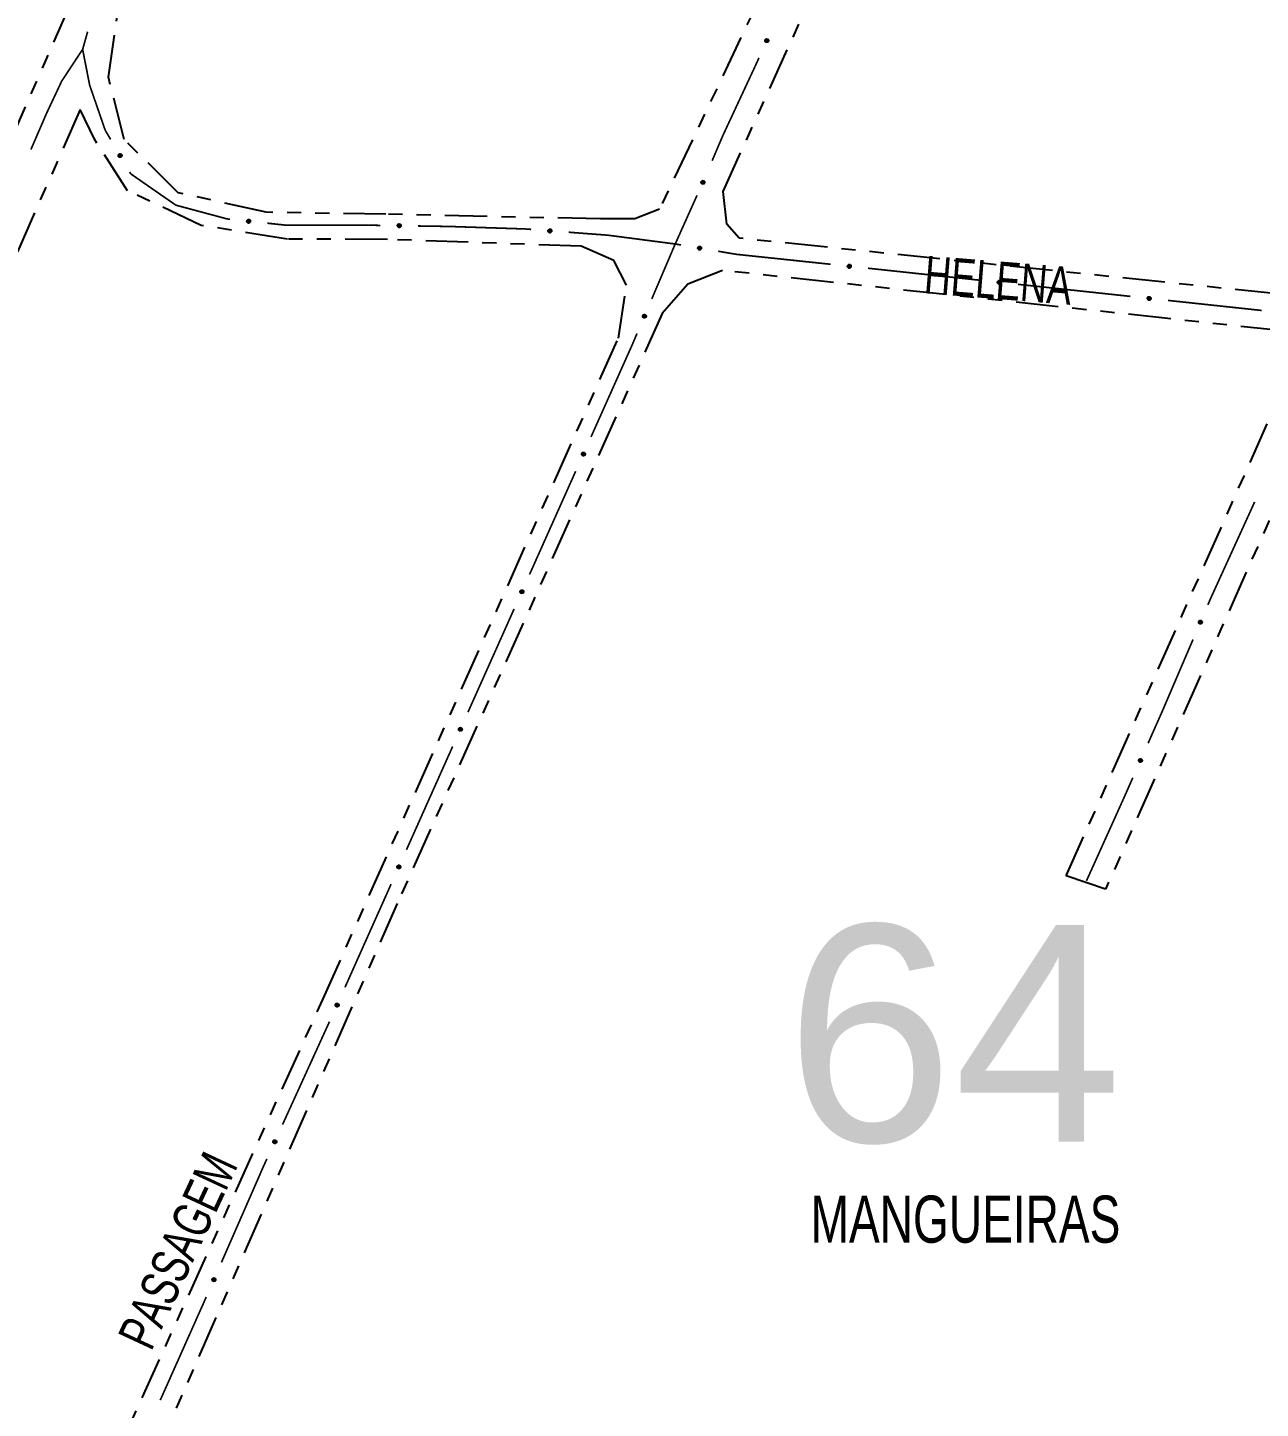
# Model space of a CAD drawing. Extents: x 203665 to 205970, y 4870865 to 4873745.
# Drawn here: x 204078.9 to 204209.7, y 4872263.5 to 4872410 of the extents above; entities that cross this region are included whole.
import ezdxf

# ---------------------------------------------------------------- set-up
doc = ezdxf.new("R2010")
doc.units = 0
doc.header["$LTSCALE"] = 1.5
doc.header["$MEASUREMENT"] = 0
doc.linetypes.add('TRACO_25', pattern=[8, 3, -1, 1, -1, 1, -1])
for name, color, linetype in [('LM-TXT-LSB', 7, 'CONTINUOUS'), ('SV-EIXO-RUA-N-PAV', 6, 'CONTINUOUS'), ('SV-RUA-NAO-PAV', 7, 'CONTINUOUS'), ('SV-TXT-RUA-N-PAV', 7, 'CONTINUOUS')]:
    doc.layers.add(name, color=color, linetype=linetype)
doc.styles.add('ARIAL', font='ARIAL.SHX')
doc.styles.add('SWIS', font='swissko.ttf')

msp = doc.modelspace()

# ---------------------------------------------------------------- linework, layer by layer
at = {"layer": 'SV-EIXO-RUA-N-PAV', "const_width": 0.18}
for points in [[(204085.282968, 4872409.567988), (204085.010738, 4872408.605755)], [(204084.753269, 4872407.695694), (204082.553307, 4872404.35501)], [(204085.010738, 4872408.605755), (204084.753269, 4872407.695694)], [(204084.753269, 4872407.695694), (204085.339714, 4872404.698306)], [(204156.266194, 4872406.249173), (204152.72087, 4872398.633293)], [(204156.513226, 4872406.795244), (204156.266194, 4872406.249173)], [(204082.553307, 4872404.35501), (204082.526943, 4872404.314976)], [(204085.339714, 4872404.698306), (204085.495377, 4872403.902694)], [(204082.526943, 4872404.314976), (204081.271072, 4872401.643371)], [(204085.495377, 4872403.902694), (204086.861051, 4872399.94224)], [(204081.271072, 4872401.643371), (204080.918769, 4872400.89392)], [(204080.918769, 4872400.89392), (204079.265661, 4872397.063546)], [(204086.861051, 4872399.94224), (204087.144508, 4872399.120215)], [(204087.144508, 4872399.120215), (204087.71531, 4872398.144428)], [(204152.676514, 4872398.538009), (204151.541371, 4872395.87495)], [(204152.72087, 4872398.633293), (204152.676514, 4872398.538009)], [(204089.734996, 4872394.691767), (204089.857117, 4872394.483001)], [(204089.857117, 4872394.483001), (204094.586679, 4872391.198583)], [(204094.586679, 4872391.198583), (204094.643357, 4872391.159223)], [(204094.643357, 4872391.159223), (204099.405924, 4872389.881461)], [(204149.946349, 4872392.206911), (204147.897571, 4872387.645934)], [(204099.405924, 4872389.881461), (204100.094352, 4872389.696761)], [(204100.094352, 4872389.696761), (204100.379966, 4872389.666376)], [(204104.357522, 4872389.243232), (204105.35191, 4872389.137445)], [(204105.35191, 4872389.137445), (204106.343054, 4872389.032005)], [(204106.343054, 4872389.032005), (204114.346318, 4872389.033214)], [(204114.346318, 4872389.033214), (204115.117827, 4872389.032005)], [(204115.117827, 4872389.032005), (204116.346167, 4872389.012812)], [(204120.345679, 4872388.950316), (204123.345312, 4872388.903445)], [(204123.345312, 4872388.903445), (204123.626698, 4872388.899054)], [(204123.626698, 4872388.899054), (204131.341133, 4872388.646119)], [(204131.341133, 4872388.646119), (204131.736715, 4872388.633152)], [(204131.736715, 4872388.633152), (204132.339194, 4872388.58751)], [(204136.327765, 4872388.285345), (204140.316335, 4872387.98318)], [(204140.316335, 4872387.98318), (204140.511488, 4872387.968397)], [(204140.511488, 4872387.968397), (204147.258271, 4872387.085639)], [(204147.624372, 4872387.037739), (204145.140952, 4872381.211691)], [(204147.258271, 4872387.085639), (204147.624372, 4872387.037739)], [(204147.897571, 4872387.645934), (204147.624372, 4872387.037739)], [(204147.624372, 4872387.037739), (204148.246356, 4872386.932775)], [(204152.190587, 4872386.26716), (204153.176644, 4872386.100757)], [(204153.176644, 4872386.100757), (204154.123526, 4872385.940965)], [(204154.123526, 4872385.940965), (204164.107706, 4872384.886297)], [(204168.085437, 4872384.464812), (204180.016953, 4872383.184606)], [(204183.994125, 4872382.75787), (204195.925641, 4872381.477665)], [(204199.902813, 4872381.050929), (204209.845743, 4872379.984091)], [(204143.180335, 4872376.612127), (204143.088924, 4872376.39768)], [(204143.572459, 4872377.53204), (204143.180335, 4872376.612127)], [(204143.088924, 4872376.39768), (204138.696169, 4872366.567651)], [(204137.064219, 4872362.915701), (204132.168367, 4872351.959852)], [(204204.460969, 4872349.479052), (204209.105429, 4872359.661138)], [(204204.142419, 4872348.735768), (204204.460969, 4872349.479052)], [(204130.536417, 4872348.307902), (204125.640565, 4872337.352053)], [(204199.275876, 4872337.380502), (204202.566741, 4872345.059188)], [(204199.014359, 4872336.78998), (204199.275876, 4872337.380502)], [(204197.799581, 4872334.046932), (204199.014359, 4872336.78998)], [(204124.008615, 4872333.700103), (204119.112763, 4872322.744253)], [(204195.154392, 4872328.073924), (204196.179876, 4872330.389534)], [(204191.260173, 4872319.444428), (204194.962106, 4872327.647823)], [(204194.962106, 4872327.647823), (204195.154392, 4872328.073924)], [(204117.480813, 4872319.092303), (204112.584961, 4872308.136454)], [(204110.939529, 4872304.49059), (204105.960361, 4872293.572354)], [(204103.964094, 4872289.194973), (204099.479366, 4872278.944167)], [(204104.300638, 4872289.932942), (204103.964094, 4872289.194973)], [(204097.872331, 4872275.281198), (204092.987618, 4872264.320378)]]:
    msp.add_lwpolyline(points, dxfattribs=at)
at = {"layer": 'SV-EIXO-RUA-N-PAV'}
for points in [[(204157.497077, 4872408.702997), (204157.514979, 4872408.657482), (204157.521058, 4872408.614704), (204157.515858, 4872408.577566), (204157.502706, 4872408.545946), (204157.485608, 4872408.515113), (204157.461511, 4872408.48783), (204157.428058, 4872408.463473), (204157.382527, 4872408.445194), (204157.338295, 4872408.441847), (204157.301613, 4872408.444997), (204157.267852, 4872408.456812), (204157.238177, 4872408.473925), (204157.210664, 4872408.499893), (204157.186312, 4872408.534035), (204157.16904, 4872408.580263), (204157.163369, 4872408.622242), (204157.169341, 4872408.658032), (204157.181435, 4872408.691898), (204157.199268, 4872408.723167), (204157.223077, 4872408.749813), (204157.257497, 4872408.77427), (204157.30335, 4872408.790712), (204157.345155, 4872408.796847), (204157.381019, 4872408.791379), (204157.414092, 4872408.778722), (204157.445226, 4872408.761948), (204157.47366, 4872408.738867), (204157.497077, 4872408.702997)], [(204088.747623, 4872396.5977), (204088.795107, 4872396.585982), (204088.833521, 4872396.566202), (204088.860812, 4872396.540482), (204088.879002, 4872396.511466), (204088.894267, 4872396.479685), (204088.902589, 4872396.444248), (204088.903113, 4872396.402871), (204088.891693, 4872396.355155), (204088.868843, 4872396.317136), (204088.845059, 4872396.289031), (204088.815895, 4872396.268322), (204088.784773, 4872396.254009), (204088.747677, 4872396.246582), (204088.70574, 4872396.246461), (204088.658039, 4872396.259105), (204088.620511, 4872396.278756), (204088.594768, 4872396.304326), (204088.574134, 4872396.333778), (204088.558938, 4872396.36641), (204088.550969, 4872396.401243), (204088.550923, 4872396.443467), (204088.564027, 4872396.490384), (204088.583199, 4872396.528036), (204088.608401, 4872396.554132), (204088.637854, 4872396.573794), (204088.669543, 4872396.589493), (204088.704817, 4872396.599341), (204088.747623, 4872396.5977)], [(204150.722429, 4872393.665965), (204150.740451, 4872393.620498), (204150.746643, 4872393.577737), (204150.741542, 4872393.540585), (204150.728473, 4872393.50893), (204150.711457, 4872393.478052), (204150.687432, 4872393.450705), (204150.654043, 4872393.426259), (204150.608561, 4872393.407861), (204150.564338, 4872393.404397), (204150.527648, 4872393.407449), (204150.493855, 4872393.419175), (204150.464135, 4872393.436209), (204150.436554, 4872393.462104), (204150.412112, 4872393.496182), (204150.394718, 4872393.542364), (204150.388935, 4872393.584328), (204150.394813, 4872393.620134), (204150.406816, 4872393.654031), (204150.424567, 4872393.685348), (204150.448305, 4872393.712056), (204150.482661, 4872393.736604), (204150.52847, 4872393.753168), (204150.570258, 4872393.759413), (204150.606137, 4872393.75404), (204150.639243, 4872393.741471), (204150.670422, 4872393.72478), (204150.698917, 4872393.701774), (204150.722429, 4872393.665965)], [(204102.237514, 4872389.579466), (204102.275123, 4872389.610733), (204102.31384, 4872389.629915), (204102.350736, 4872389.63662), (204102.384885, 4872389.634043), (204102.419524, 4872389.627472), (204102.452986, 4872389.613141), (204102.486602, 4872389.58901), (204102.518232, 4872389.551503), (204102.535275, 4872389.510551), (204102.543783, 4872389.47473), (204102.543146, 4872389.438966), (204102.536199, 4872389.405423), (204102.520164, 4872389.371157), (204102.495377, 4872389.337329), (204102.456893, 4872389.306437), (204102.418807, 4872389.287892), (204102.382949, 4872389.282344), (204102.346999, 4872389.283212), (204102.311716, 4872389.290345), (204102.27895, 4872389.304601), (204102.244936, 4872389.329619), (204102.214948, 4872389.368007), (204102.196018, 4872389.405782), (204102.189968, 4872389.441552), (204102.19162, 4872389.476926), (204102.197788, 4872389.511749), (204102.210793, 4872389.545985), (204102.237514, 4872389.579466)], [(204118.20398, 4872389.093876), (204118.238613, 4872389.128409), (204118.275441, 4872389.151006), (204118.311582, 4872389.161013), (204118.345824, 4872389.161528), (204118.380915, 4872389.158109), (204118.415533, 4872389.146857), (204118.451189, 4872389.125857), (204118.486075, 4872389.091358), (204118.506744, 4872389.05211), (204118.51845, 4872389.017203), (204118.521043, 4872388.981528), (204118.517151, 4872388.947495), (204118.504273, 4872388.911922), (204118.482639, 4872388.875996), (204118.4471, 4872388.841757), (204118.410843, 4872388.81985), (204118.375632, 4872388.81109), (204118.339751, 4872388.80871), (204118.303968, 4872388.812629), (204118.270049, 4872388.823871), (204118.233916, 4872388.845718), (204118.200587, 4872388.881243), (204118.178325, 4872388.917155), (204118.169072, 4872388.952234), (204118.167525, 4872388.987613), (204118.170526, 4872389.02285), (204118.180388, 4872389.05812), (204118.20398, 4872389.093876)], [(204134.198525, 4872388.557047), (204134.235167, 4872388.589442), (204134.273283, 4872388.60979), (204134.309958, 4872388.617612), (204134.34417, 4872388.616073), (204134.378993, 4872388.610557), (204134.412874, 4872388.59725), (204134.447207, 4872388.57415), (204134.479962, 4872388.537621), (204134.498241, 4872388.497205), (204134.507833, 4872388.461659), (204134.508282, 4872388.425893), (204134.502357, 4872388.392154), (204134.48737, 4872388.357417), (204134.463621, 4872388.322852), (204134.426093, 4872388.290805), (204134.388588, 4872388.271112), (204134.352915, 4872388.264478), (204134.316955, 4872388.264254), (204134.281472, 4872388.270312), (204134.248288, 4872388.283566), (204134.21353, 4872388.307541), (204134.18239, 4872388.345), (204134.162322, 4872388.382182), (204134.155189, 4872388.417753), (204134.155765, 4872388.45316), (204134.160873, 4872388.488154), (204134.172832, 4872388.52277), (204134.198525, 4872388.557047)], [(204150.095112, 4872386.732422), (204150.134562, 4872386.761331), (204150.174379, 4872386.778109), (204150.211617, 4872386.782544), (204150.245544, 4872386.777884), (204150.279717, 4872386.769206), (204150.312239, 4872386.752856), (204150.344316, 4872386.726714), (204150.373593, 4872386.687344), (204150.3881, 4872386.645425), (204150.394402, 4872386.609151), (204150.391579, 4872386.573493), (204150.382593, 4872386.540438), (204150.364493, 4872386.507217), (204150.337682, 4872386.474968), (204150.297381, 4872386.446487), (204150.258233, 4872386.430306), (204150.222103, 4872386.426962), (204150.186273, 4872386.430027), (204150.151492, 4872386.439304), (204150.119659, 4872386.455537), (204150.087239, 4872386.482589), (204150.059655, 4872386.522739), (204150.043071, 4872386.561601), (204150.03922, 4872386.597674), (204150.043032, 4872386.632881), (204150.051318, 4872386.667261), (204150.066392, 4872386.700638), (204150.095112, 4872386.732422)], [(204165.965319, 4872384.800763), (204166.002904, 4872384.832058), (204166.041606, 4872384.851269), (204166.078498, 4872384.858), (204166.112649, 4872384.855449), (204166.147293, 4872384.848903), (204166.180765, 4872384.834598), (204166.214399, 4872384.810491), (204166.246056, 4872384.773008), (204166.26313, 4872384.732068), (204166.271665, 4872384.696253), (204166.271055, 4872384.66049), (204166.264132, 4872384.626941), (204166.248123, 4872384.592663), (204166.22336, 4872384.558817), (204166.184899, 4872384.527897), (204166.146827, 4872384.509323), (204166.110973, 4872384.503749), (204166.075023, 4872384.50459), (204166.039734, 4872384.511696), (204166.006958, 4872384.525928), (204165.972925, 4872384.550922), (204165.942909, 4872384.589287), (204165.923951, 4872384.627048), (204165.917875, 4872384.662814), (204165.9195, 4872384.698189), (204165.925642, 4872384.733016), (204165.938622, 4872384.767262), (204165.965319, 4872384.800763)], [(204181.874423, 4872383.096019), (204181.912059, 4872383.127252), (204181.950793, 4872383.146399), (204181.987695, 4872383.15307), (204182.021842, 4872383.150462), (204182.056475, 4872383.14386), (204182.089924, 4872383.129499), (204182.123518, 4872383.105337), (204182.155114, 4872383.067802), (204182.172121, 4872383.026834), (204182.180597, 4872382.991006), (204182.179928, 4872382.955243), (204182.17295, 4872382.921706), (204182.156884, 4872382.887454), (204182.132066, 4872382.853649), (204182.093554, 4872382.822792), (204182.055452, 4872382.804281), (204182.019589, 4872382.798765), (204181.98364, 4872382.799666), (204181.948363, 4872382.80683), (204181.91561, 4872382.821116), (204181.881618, 4872382.846165), (204181.851666, 4872382.88458), (204181.832769, 4872382.922371), (204181.826752, 4872382.958148), (204181.828435, 4872382.99352), (204181.834635, 4872383.028337), (204181.847671, 4872383.062562), (204181.874423, 4872383.096019)], [(204197.78311, 4872381.389078), (204197.820747, 4872381.420311), (204197.859481, 4872381.439458), (204197.896383, 4872381.446129), (204197.93053, 4872381.443521), (204197.965163, 4872381.436919), (204197.998612, 4872381.422558), (204198.032206, 4872381.398396), (204198.063802, 4872381.360861), (204198.080809, 4872381.319893), (204198.089285, 4872381.284064), (204198.088615, 4872381.248302), (204198.081638, 4872381.214765), (204198.065572, 4872381.180513), (204198.040754, 4872381.146708), (204198.002242, 4872381.11585), (204197.96414, 4872381.09734), (204197.928277, 4872381.091824), (204197.892328, 4872381.092725), (204197.857051, 4872381.099889), (204197.824298, 4872381.114175), (204197.790306, 4872381.139224), (204197.760353, 4872381.177639), (204197.741457, 4872381.21543), (204197.73544, 4872381.251206), (204197.737123, 4872381.286579), (204197.743323, 4872381.321396), (204197.756358, 4872381.355621), (204197.78311, 4872381.389078)], [(204144.51431, 4872379.460874), (204144.533204, 4872379.415762), (204144.540218, 4872379.373127), (204144.535833, 4872379.335884), (204144.523376, 4872379.303984), (204144.506957, 4872379.272784), (204144.483462, 4872379.24498), (204144.450551, 4872379.219896), (204144.405431, 4872379.200625), (204144.361283, 4872379.196311), (204144.324541, 4872379.198657), (204144.290529, 4872379.20973), (204144.260487, 4872379.226189), (204144.232412, 4872379.251548), (204144.207318, 4872379.285149), (204144.189039, 4872379.330988), (204144.18245, 4872379.372833), (204144.187637, 4872379.408745), (204144.198986, 4872379.442868), (204144.216131, 4872379.47452), (204144.23935, 4872379.50168), (204144.273227, 4872379.526885), (204144.318709, 4872379.544327), (204144.360369, 4872379.551376), (204144.396345, 4872379.546694), (204144.429687, 4872379.534764), (204144.461181, 4872379.518676), (204144.490114, 4872379.496223), (204144.51431, 4872379.460874)], [(204138.039316, 4872364.827943), (204138.057426, 4872364.782511), (204138.063701, 4872364.739762), (204138.058672, 4872364.7026), (204138.045665, 4872364.67092), (204138.028708, 4872364.640008), (204138.004736, 4872364.612615), (204137.971395, 4872364.588105), (204137.925948, 4872364.569618), (204137.881733, 4872364.566069), (204137.845036, 4872364.56905), (204137.811221, 4872364.580711), (204137.781468, 4872364.597687), (204137.753837, 4872364.623528), (204137.729329, 4872364.657559), (204137.711845, 4872364.703707), (204137.705981, 4872364.74566), (204137.71179, 4872364.781477), (204137.723728, 4872364.815398), (204137.741418, 4872364.846748), (204137.765104, 4872364.873503), (204137.799412, 4872364.898117), (204137.845189, 4872364.91477), (204137.886965, 4872364.921096), (204137.922854, 4872364.915792), (204137.955985, 4872364.903287), (204137.987195, 4872364.886657), (204138.015735, 4872364.863706), (204138.039316, 4872364.827943)], [(204131.511514, 4872350.220144), (204131.529624, 4872350.174712), (204131.535899, 4872350.131962), (204131.53087, 4872350.094801), (204131.517863, 4872350.063121), (204131.500906, 4872350.032209), (204131.476934, 4872350.004816), (204131.443593, 4872349.980306), (204131.398146, 4872349.961819), (204131.353931, 4872349.95827), (204131.317234, 4872349.961251), (204131.283419, 4872349.972911), (204131.253666, 4872349.989887), (204131.226035, 4872350.015729), (204131.201527, 4872350.049759), (204131.184043, 4872350.095908), (204131.178179, 4872350.137861), (204131.183988, 4872350.173678), (204131.195926, 4872350.207599), (204131.213616, 4872350.238949), (204131.237302, 4872350.265703), (204131.27161, 4872350.290318), (204131.317387, 4872350.30697), (204131.359163, 4872350.313297), (204131.395052, 4872350.307993), (204131.428183, 4872350.295488), (204131.459393, 4872350.278857), (204131.487933, 4872350.255907), (204131.511514, 4872350.220144)], [(204203.196801, 4872346.808777), (204203.177996, 4872346.853926), (204203.171065, 4872346.896574), (204203.175523, 4872346.933809), (204203.188042, 4872346.965685), (204203.204522, 4872346.996853), (204203.228071, 4872347.024611), (204203.261031, 4872347.04963), (204203.306189, 4872347.068813), (204203.350345, 4872347.073041), (204203.387083, 4872347.070623), (204203.421073, 4872347.059483), (204203.451083, 4872347.042966), (204203.479108, 4872347.017552), (204203.504136, 4872346.983902), (204203.522326, 4872346.938028), (204203.528833, 4872346.89617), (204203.523576, 4872346.860268), (204203.51216, 4872346.826168), (204203.494954, 4872346.794549), (204203.471681, 4872346.767434), (204203.437755, 4872346.742296), (204203.392239, 4872346.724942), (204203.350565, 4872346.717975), (204203.314599, 4872346.722727), (204203.28128, 4872346.734722), (204203.249818, 4872346.750871), (204203.220929, 4872346.773381), (204203.196801, 4872346.808777)], [(204124.983712, 4872335.612345), (204125.001822, 4872335.566913), (204125.008097, 4872335.524163), (204125.003068, 4872335.487001), (204124.990061, 4872335.455321), (204124.973104, 4872335.42441), (204124.949132, 4872335.397017), (204124.915791, 4872335.372507), (204124.870344, 4872335.35402), (204124.826129, 4872335.35047), (204124.789432, 4872335.353452), (204124.755617, 4872335.365112), (204124.725864, 4872335.382088), (204124.698233, 4872335.40793), (204124.673725, 4872335.44196), (204124.656241, 4872335.488109), (204124.650377, 4872335.530061), (204124.656185, 4872335.565878), (204124.668124, 4872335.599799), (204124.685813, 4872335.63115), (204124.7095, 4872335.657904), (204124.743808, 4872335.682519), (204124.789585, 4872335.699171), (204124.831361, 4872335.705498), (204124.86725, 4872335.700194), (204124.900381, 4872335.687689), (204124.931591, 4872335.671058), (204124.960131, 4872335.648107), (204124.983712, 4872335.612345)], [(204196.830896, 4872332.131433), (204196.812634, 4872332.176804), (204196.806216, 4872332.219532), (204196.811121, 4872332.256711), (204196.824021, 4872332.288434), (204196.840874, 4872332.319402), (204196.864754, 4872332.346876), (204196.898013, 4872332.371497), (204196.943398, 4872332.390136), (204196.987601, 4872332.393834), (204197.024308, 4872332.390976), (204197.058161, 4872332.379428), (204197.087971, 4872332.362552), (204197.115689, 4872332.336803), (204197.140311, 4872332.302855), (204197.157949, 4872332.256766), (204197.163953, 4872332.214833), (204197.158265, 4872332.178997), (204197.146441, 4872332.145036), (204197.128856, 4872332.113626), (204197.105259, 4872332.086793), (204197.071034, 4872332.062063), (204197.025313, 4872332.045257), (204196.983559, 4872332.038791), (204196.947652, 4872332.043975), (204196.91448, 4872332.056369), (204196.883213, 4872332.072895), (204196.854597, 4872332.09575), (204196.830896, 4872332.131433)], [(204118.45591, 4872321.004545), (204118.47402, 4872320.959113), (204118.480295, 4872320.916364), (204118.475266, 4872320.879202), (204118.462259, 4872320.847522), (204118.445302, 4872320.816611), (204118.42133, 4872320.789217), (204118.387989, 4872320.764707), (204118.342542, 4872320.74622), (204118.298327, 4872320.742671), (204118.26163, 4872320.745652), (204118.227815, 4872320.757313), (204118.198062, 4872320.774289), (204118.170431, 4872320.800131), (204118.145922, 4872320.834161), (204118.128439, 4872320.880309), (204118.122575, 4872320.922262), (204118.128383, 4872320.958079), (204118.140321, 4872320.992), (204118.158011, 4872321.023351), (204118.181698, 4872321.050105), (204118.216005, 4872321.074719), (204118.261783, 4872321.091372), (204118.303559, 4872321.097698), (204118.339448, 4872321.092394), (204118.372579, 4872321.079889), (204118.403789, 4872321.063259), (204118.432329, 4872321.040308), (204118.45591, 4872321.004545)], [(204111.904996, 4872306.342352), (204111.92276, 4872306.296784), (204111.928708, 4872306.253987), (204111.923396, 4872306.216865), (204111.910149, 4872306.185285), (204111.892957, 4872306.154504), (204111.868777, 4872306.127294), (204111.83525, 4872306.103038), (204111.789664, 4872306.084898), (204111.745423, 4872306.081686), (204111.70875, 4872306.084946), (204111.675025, 4872306.096864), (204111.645402, 4872306.114066), (204111.617968, 4872306.140118), (204111.59372, 4872306.174334), (204111.576588, 4872306.220614), (204111.571044, 4872306.262611), (204111.577125, 4872306.298382), (204111.589321, 4872306.332211), (204111.607249, 4872306.363426), (204111.631139, 4872306.389999), (204111.665633, 4872306.414352), (204111.711536, 4872306.430655), (204111.753359, 4872306.436663), (204111.789206, 4872306.431086), (204111.822241, 4872306.418329), (204111.853324, 4872306.401461), (204111.881688, 4872306.378293), (204111.904996, 4872306.342352)], [(204105.290274, 4872291.8377), (204105.308038, 4872291.792132), (204105.313986, 4872291.749336), (204105.308674, 4872291.712213), (204105.295427, 4872291.680633), (204105.278235, 4872291.649852), (204105.254055, 4872291.622642), (204105.220528, 4872291.598387), (204105.174942, 4872291.580247), (204105.130701, 4872291.577034), (204105.094028, 4872291.580295), (204105.060302, 4872291.592213), (204105.03068, 4872291.609415), (204105.003246, 4872291.635466), (204104.978998, 4872291.669682), (204104.961866, 4872291.715963), (204104.956322, 4872291.757959), (204104.962403, 4872291.79373), (204104.974599, 4872291.827559), (204104.992527, 4872291.858774), (204105.016417, 4872291.885347), (204105.050911, 4872291.9097), (204105.096814, 4872291.926003), (204105.138637, 4872291.932011), (204105.174484, 4872291.926434), (204105.207519, 4872291.913677), (204105.238602, 4872291.896809), (204105.266966, 4872291.873642), (204105.290274, 4872291.8377)], [(204098.836169, 4872277.199364), (204098.854635, 4872277.154076), (204098.861245, 4872277.111376), (204098.856507, 4872277.074176), (204098.843749, 4872277.042396), (204098.827035, 4872277.011352), (204098.803278, 4872276.983772), (204098.770131, 4872276.959001), (204098.72483, 4872276.940159), (204098.680644, 4872276.936263), (204098.643925, 4872276.938956), (204098.610019, 4872276.950351), (204098.580134, 4872276.967094), (204098.552302, 4872276.992718), (204098.527527, 4872277.026555), (204098.509682, 4872277.072565), (204098.50349, 4872277.114471), (204098.509017, 4872277.150332), (204098.520689, 4872277.184346), (204098.538133, 4872277.215834), (204098.561609, 4872277.242773), (204098.595722, 4872277.267656), (204098.641368, 4872277.284666), (204098.683093, 4872277.29132), (204098.719022, 4872277.286298), (204098.75225, 4872277.274053), (204098.78359, 4872277.257667), (204098.812309, 4872277.234941), (204098.836169, 4872277.199364)]]:
    msp.add_lwpolyline(points, close=True, dxfattribs=at)
for points in [[(204157.199268, 4872408.723167), (204157.163369, 4872408.622242)], [(204157.209963, 4872408.732274), (204157.168403, 4872408.6073)], [(204157.223077, 4872408.749813), (204157.16904, 4872408.580263)], [(204157.240185, 4872408.756043), (204157.180451, 4872408.564409)], [(204157.257497, 4872408.77427), (204157.186312, 4872408.534035)], [(204157.280235, 4872408.778362), (204157.199277, 4872408.519948)], [(204157.30335, 4872408.790712), (204157.210664, 4872408.499893)], [(204157.322445, 4872408.792215), (204157.225414, 4872408.49165)], [(204157.345155, 4872408.796847), (204157.238177, 4872408.473925)], [(204157.360955, 4872408.791268), (204157.253801, 4872408.468325)], [(204157.381019, 4872408.791379), (204157.267852, 4872408.456812)], [(204157.396091, 4872408.782861), (204157.283076, 4872408.453584)], [(204157.414092, 4872408.778722), (204157.301613, 4872408.444997)], [(204157.429096, 4872408.766433), (204157.323629, 4872408.44722)], [(204157.445226, 4872408.761948), (204157.338295, 4872408.441847)], [(204157.457365, 4872408.746156), (204157.362702, 4872408.447516)], [(204157.47366, 4872408.738867), (204157.382527, 4872408.445194)], [(204157.483384, 4872408.720907), (204157.405031, 4872408.45832)], [(204157.497077, 4872408.702997), (204157.428058, 4872408.463473)], [(204157.505821, 4872408.677809), (204157.447449, 4872408.482563)], [(204157.514979, 4872408.657482), (204157.461511, 4872408.48783)], [(204157.518549, 4872408.633112), (204157.476309, 4872408.509943)], [(204157.521058, 4872408.614704), (204157.485608, 4872408.515113)], [(204088.550923, 4872396.443467), (204088.70574, 4872396.246461)], [(204088.550969, 4872396.401243), (204088.658039, 4872396.259105)], [(204088.55578, 4872396.418803), (204088.677572, 4872396.259245)], [(204088.557693, 4872396.380401), (204088.635613, 4872396.274221)], [(204088.558938, 4872396.36641), (204088.620511, 4872396.278756)], [(204088.560734, 4872396.464384), (204088.72473, 4872396.248891)], [(204088.564027, 4872396.490384), (204088.747677, 4872396.246582)], [(204088.573844, 4872396.506831), (204088.762932, 4872396.253848)], [(204088.583199, 4872396.528036), (204088.784773, 4872396.254009)], [(204088.596888, 4872396.5377), (204088.798378, 4872396.263517)], [(204088.608401, 4872396.554132), (204088.815895, 4872396.268322)], [(204088.624067, 4872396.561503), (204088.827334, 4872396.278875)], [(204088.637854, 4872396.573794), (204088.845059, 4872396.289031)], [(204088.656556, 4872396.578927), (204088.855979, 4872396.308277)], [(204088.669543, 4872396.589493), (204088.868843, 4872396.317136)], [(204088.689446, 4872396.590262), (204088.878334, 4872396.340325)], [(204088.704817, 4872396.599341), (204088.891693, 4872396.355155)], [(204088.725092, 4872396.596887), (204088.894, 4872396.381105)], [(204088.747623, 4872396.5977), (204088.903113, 4872396.402871)], [(204088.773229, 4872396.590266), (204088.898753, 4872396.42973)], [(204088.795107, 4872396.585982), (204088.902589, 4872396.444248)], [(204088.817054, 4872396.574801), (204088.893107, 4872396.46911)], [(204088.833521, 4872396.566202), (204088.894267, 4872396.479685)], [(204150.424567, 4872393.685348), (204150.388935, 4872393.584328)], [(204150.435238, 4872393.694483), (204150.394009, 4872393.569399)], [(204150.448305, 4872393.712056), (204150.394718, 4872393.542364)], [(204150.465397, 4872393.718332), (204150.40617, 4872393.52654)], [(204150.482661, 4872393.736604), (204150.412112, 4872393.496182)], [(204150.505387, 4872393.740757), (204150.425114, 4872393.48213)], [(204150.52847, 4872393.753168), (204150.436554, 4872393.462104)], [(204150.547561, 4872393.754721), (204150.451326, 4872393.453901)], [(204150.570258, 4872393.759413), (204150.464135, 4872393.436209)], [(204150.586074, 4872393.753876), (204150.479774, 4872393.43065)], [(204150.606137, 4872393.75404), (204150.493855, 4872393.419175)], [(204150.621232, 4872393.745562), (204150.509088, 4872393.415987)], [(204150.639243, 4872393.741471), (204150.527648, 4872393.407449)], [(204150.65428, 4872393.729221), (204150.549658, 4872393.40973)], [(204150.670422, 4872393.72478), (204150.564338, 4872393.404397)], [(204150.682602, 4872393.70902), (204150.58873, 4872393.410129)], [(204150.698917, 4872393.701774), (204150.608561, 4872393.407861)], [(204150.708688, 4872393.683839), (204150.63103, 4872393.421046)], [(204150.722429, 4872393.665965), (204150.654043, 4872393.426259)], [(204150.731239, 4872393.6408), (204150.673384, 4872393.445401)], [(204150.740451, 4872393.620498), (204150.687432, 4872393.450705)], [(204150.744086, 4872393.596137), (204150.702172, 4872393.472858)], [(204150.746643, 4872393.577737), (204150.711457, 4872393.478052)], [(204102.189968, 4872389.441552), (204102.543146, 4872389.438966)], [(204102.19162, 4872389.476926), (204102.543783, 4872389.47473)], [(204102.193332, 4872389.458535), (204102.54144, 4872389.454436)], [(204102.196018, 4872389.405782), (204102.536199, 4872389.405423)], [(204102.196363, 4872389.422535), (204102.536619, 4872389.422015)], [(204102.197788, 4872389.511749), (204102.535275, 4872389.510551)], [(204102.198586, 4872389.495026), (204102.534771, 4872389.49494)], [(204102.207535, 4872389.385669), (204102.523368, 4872389.387747)], [(204102.208979, 4872389.528226), (204102.522242, 4872389.53195)], [(204102.210793, 4872389.545985), (204102.518232, 4872389.551503)], [(204102.214948, 4872389.368007), (204102.520164, 4872389.371157)], [(204102.224799, 4872389.560849), (204102.498713, 4872389.568759)], [(204102.233922, 4872389.349928), (204102.504689, 4872389.354056)], [(204102.237514, 4872389.579466), (204102.486602, 4872389.58901)], [(204102.244936, 4872389.329619), (204102.495377, 4872389.337329)], [(204102.258692, 4872389.595665), (204102.462395, 4872389.601439)], [(204102.267671, 4872389.318893), (204102.468371, 4872389.322242)], [(204102.275123, 4872389.610733), (204102.452986, 4872389.613141)], [(204102.27895, 4872389.304601), (204102.456893, 4872389.306437)], [(204102.297146, 4872389.621763), (204102.427348, 4872389.620262)], [(204102.299716, 4872389.297646), (204102.431418, 4872389.297357)], [(204102.311716, 4872389.290345), (204102.418807, 4872389.287892)], [(204102.31384, 4872389.629915), (204102.419524, 4872389.627472)], [(204118.167525, 4872388.987613), (204118.51845, 4872389.017203)], [(204118.169072, 4872388.952234), (204118.521043, 4872388.981528)], [(204118.170526, 4872389.02285), (204118.506744, 4872389.05211)], [(204118.170889, 4872388.969451), (204118.517948, 4872388.996781)], [(204118.172829, 4872389.006267), (204118.507651, 4872389.036518)], [(204118.177157, 4872388.933871), (204118.516071, 4872388.964057)], [(204118.178325, 4872388.917155), (204118.517151, 4872388.947495)], [(204118.180184, 4872389.04027), (204118.491833, 4872389.072247)], [(204118.180388, 4872389.05812), (204118.486075, 4872389.091358)], [(204118.191611, 4872388.898164), (204118.505967, 4872388.928733)], [(204118.192996, 4872389.074187), (204118.465079, 4872389.106782)], [(204118.200587, 4872388.881243), (204118.504273, 4872388.911922)], [(204118.20398, 4872389.093876), (204118.451189, 4872389.125857)], [(204118.221115, 4872388.86495), (204118.490404, 4872388.893495)], [(204118.223609, 4872389.11192), (204118.42596, 4872389.136052)], [(204118.233916, 4872388.845718), (204118.482639, 4872388.875996)], [(204118.238613, 4872389.128409), (204118.415533, 4872389.146857)], [(204118.257526, 4872388.837087), (204118.457106, 4872388.858533)], [(204118.259551, 4872389.141381), (204118.389357, 4872389.151635)], [(204118.270049, 4872388.823871), (204118.4471, 4872388.841757)], [(204118.275441, 4872389.151006), (204118.380915, 4872389.158109)], [(204118.291358, 4872388.818818), (204118.422549, 4872388.830415)], [(204118.303968, 4872388.812629), (204118.410843, 4872388.81985)], [(204134.155189, 4872388.417753), (204134.508282, 4872388.425893)], [(204134.155765, 4872388.45316), (204134.507833, 4872388.461659)], [(204134.158035, 4872388.43483), (204134.506107, 4872388.441303)], [(204134.160873, 4872388.488154), (204134.498241, 4872388.497205)], [(204134.162158, 4872388.398938), (204134.502272, 4872388.408751)], [(204134.162178, 4872388.471464), (204134.498211, 4872388.481586)], [(204134.162322, 4872388.382182), (204134.502357, 4872388.392154)], [(204134.171558, 4872388.504964), (204134.484564, 4872388.518199)], [(204134.172832, 4872388.52277), (204134.479962, 4872388.537621)], [(204134.174445, 4872388.362428), (204134.490068, 4872388.374097)], [(204134.18239, 4872388.345), (204134.48737, 4872388.357417)], [(204134.186381, 4872388.538052), (204134.459928, 4872388.554276)], [(204134.198525, 4872388.557047), (204134.447207, 4872388.57415)], [(204134.201904, 4872388.327506), (204134.472421, 4872388.339854)], [(204134.21353, 4872388.307541), (204134.463621, 4872388.322852)], [(204134.219201, 4872388.573881), (204134.422635, 4872388.585838)], [(204134.235167, 4872388.589442), (204134.412874, 4872388.59725)], [(204134.23658, 4872388.29751), (204134.437086, 4872388.306952)], [(204134.256845, 4872388.601135), (204134.387032, 4872388.603588)], [(204134.273283, 4872388.60979), (204134.378993, 4872388.610557)], [(204134.248288, 4872388.283566), (204134.426093, 4872388.290805)], [(204134.269255, 4872388.277245), (204134.400906, 4872388.280956)], [(204134.281472, 4872388.270312), (204134.388588, 4872388.271112)], [(204150.03922, 4872386.597674), (204150.391579, 4872386.573493)], [(204150.043032, 4872386.632881), (204150.394402, 4872386.609151)], [(204150.043071, 4872386.561601), (204150.382593, 4872386.540438)], [(204150.043616, 4872386.61442), (204150.390822, 4872386.589038)], [(204150.04444, 4872386.578301), (204150.384027, 4872386.556973)], [(204150.051092, 4872386.650521), (204150.386642, 4872386.629874)], [(204150.051318, 4872386.667261), (204150.3881, 4872386.645425)], [(204150.053336, 4872386.540821), (204150.368705, 4872386.52358)], [(204150.059655, 4872386.522739), (204150.364493, 4872386.507217)], [(204150.063496, 4872386.683023), (204150.3764, 4872386.667582)], [(204150.066392, 4872386.700638), (204150.373593, 4872386.687344)], [(204150.077488, 4872386.503534), (204150.348, 4872386.491094)], [(204150.081282, 4872386.714617), (204150.355167, 4872386.70576)], [(204150.087239, 4872386.482589), (204150.337682, 4872386.474968)], [(204150.095112, 4872386.732422), (204150.344316, 4872386.726714)], [(204150.109275, 4872386.470493), (204150.309805, 4872386.461561)], [(204150.117241, 4872386.747296), (204150.320915, 4872386.740601)], [(204150.119659, 4872386.455537), (204150.297381, 4872386.446487)], [(204150.134562, 4872386.761331), (204150.312239, 4872386.752856)], [(204150.139961, 4872386.447325), (204150.271399, 4872386.438982)], [(204150.151492, 4872386.439304), (204150.258233, 4872386.430306)], [(204150.157219, 4872386.770993), (204150.287085, 4872386.761532)], [(204150.174379, 4872386.778109), (204150.279717, 4872386.769206)], [(204165.917875, 4872384.662814), (204166.271055, 4872384.66049)], [(204165.9195, 4872384.698189), (204166.271665, 4872384.696253)], [(204165.921226, 4872384.679799), (204166.269337, 4872384.675958)], [(204165.923951, 4872384.627048), (204166.264132, 4872384.626941)], [(204165.924283, 4872384.643801), (204166.26454, 4872384.643534)], [(204165.925642, 4872384.733016), (204166.26313, 4872384.732068)], [(204165.926453, 4872384.716294), (204166.262638, 4872384.716457)], [(204165.935483, 4872384.606943), (204166.251314, 4872384.609256)], [(204165.936821, 4872384.749502), (204166.250081, 4872384.753458)], [(204165.938622, 4872384.767262), (204166.246056, 4872384.773008)], [(204165.942909, 4872384.589287), (204166.248123, 4872384.592663)], [(204165.952617, 4872384.782136), (204166.226525, 4872384.790249)], [(204165.961896, 4872384.571222), (204166.23266, 4872384.575551)], [(204165.965319, 4872384.800763), (204166.214399, 4872384.810491)], [(204165.972925, 4872384.550922), (204166.22336, 4872384.558817)], [(204165.986484, 4872384.816978), (204166.190183, 4872384.822903)], [(204165.995668, 4872384.540213), (204166.196366, 4872384.54371)], [(204166.002904, 4872384.832058), (204166.180765, 4872384.834598)], [(204166.006958, 4872384.525928), (204166.184899, 4872384.527897)], [(204166.024919, 4872384.843104), (204166.155122, 4872384.8417)], [(204166.027729, 4872384.518989), (204166.159432, 4872384.518797)], [(204166.039734, 4872384.511696), (204166.146827, 4872384.509323)], [(204166.041606, 4872384.851269), (204166.147293, 4872384.848903)], [(204181.826752, 4872382.958148), (204182.179928, 4872382.955243)], [(204181.828435, 4872382.99352), (204182.180597, 4872382.991006)], [(204181.830131, 4872382.975127), (204182.178235, 4872382.970714)], [(204181.832769, 4872382.922371), (204182.17295, 4872382.921706)], [(204181.833129, 4872382.939125), (204182.173384, 4872382.938298)], [(204181.834635, 4872383.028337), (204182.172121, 4872383.026834)], [(204181.835418, 4872383.011614), (204182.171603, 4872383.011224)], [(204181.844269, 4872382.902248), (204182.160102, 4872382.904042)], [(204181.845841, 4872383.044804), (204182.159107, 4872383.048246)], [(204181.847671, 4872383.062562), (204182.155114, 4872383.067802)], [(204181.851666, 4872382.88458), (204182.156884, 4872382.887454)], [(204181.861691, 4872383.077413), (204182.135611, 4872383.085075)], [(204181.870623, 4872382.866484), (204182.141393, 4872382.870368)], [(204181.874423, 4872383.096019), (204182.123518, 4872383.105337)], [(204181.881618, 4872382.846165), (204182.132066, 4872382.853649)], [(204181.895615, 4872383.112198), (204182.099323, 4872383.117788)], [(204181.904343, 4872382.835419), (204182.105047, 4872382.838586)], [(204181.912059, 4872383.127252), (204182.089924, 4872383.129499)], [(204181.91561, 4872382.821116), (204182.093554, 4872382.822792)], [(204181.934093, 4872383.138262), (204182.064293, 4872383.136643)], [(204181.936369, 4872382.814142), (204182.068072, 4872382.813734)], [(204181.948363, 4872382.80683), (204182.055452, 4872382.804281)], [(204181.950793, 4872383.146399), (204182.056475, 4872383.14386)], [(204197.73544, 4872381.251206), (204198.088615, 4872381.248302)], [(204197.737123, 4872381.286579), (204198.089285, 4872381.284064)], [(204197.738818, 4872381.268186), (204198.086923, 4872381.263773)], [(204197.741457, 4872381.21543), (204198.081638, 4872381.214765)], [(204197.741817, 4872381.232183), (204198.082072, 4872381.231357)], [(204197.743323, 4872381.321396), (204198.080809, 4872381.319893)], [(204197.744106, 4872381.304673), (204198.080291, 4872381.304283)], [(204197.752956, 4872381.195307), (204198.06879, 4872381.1971)], [(204197.754529, 4872381.337863), (204198.067795, 4872381.341304)], [(204197.756358, 4872381.355621), (204198.063802, 4872381.360861)], [(204197.760353, 4872381.177639), (204198.065572, 4872381.180513)], [(204197.770379, 4872381.370471), (204198.044299, 4872381.378134)], [(204197.779311, 4872381.159543), (204198.050081, 4872381.163427)], [(204197.78311, 4872381.389078), (204198.032206, 4872381.398396)], [(204197.790306, 4872381.139224), (204198.040754, 4872381.146708)], [(204197.804303, 4872381.405257), (204198.008011, 4872381.410847)], [(204197.813031, 4872381.128478), (204198.013735, 4872381.131645)], [(204197.820747, 4872381.420311), (204197.998612, 4872381.422558)], [(204197.824298, 4872381.114175), (204198.002242, 4872381.11585)], [(204197.84278, 4872381.431321), (204197.97298, 4872381.429702)], [(204197.845057, 4872381.107201), (204197.97676, 4872381.106793)], [(204197.857051, 4872381.099889), (204197.96414, 4872381.09734)], [(204197.859481, 4872381.439458), (204197.965163, 4872381.436919)], [(204144.273227, 4872379.526885), (204144.207318, 4872379.285149)], [(204144.29587, 4872379.531474), (204144.220588, 4872379.27135)], [(204144.318709, 4872379.544327), (204144.232412, 4872379.251548)], [(204144.337767, 4872379.546248), (204144.247339, 4872379.243631)], [(204144.360369, 4872379.551376), (204144.260487, 4872379.226189)], [(204144.376289, 4872379.546144), (204144.27623, 4872379.220932)], [(204144.396345, 4872379.546694), (204144.290529, 4872379.20973)], [(204144.4116, 4872379.538508), (204144.30582, 4872379.206836)], [(204144.429687, 4872379.534764), (204144.324541, 4872379.198657)], [(204144.444957, 4872379.522807), (204144.346503, 4872379.201361)], [(204144.461181, 4872379.518676), (204144.361283, 4872379.196311)], [(204144.216131, 4872379.47452), (204144.18245, 4872379.372833)], [(204144.226623, 4872379.483858), (204144.18781, 4872379.358005)], [(204144.23935, 4872379.50168), (204144.189039, 4872379.330988)], [(204144.256318, 4872379.508284), (204144.200793, 4872379.315387)], [(204144.473662, 4872379.503154), (204144.38556, 4872379.202512)], [(204144.490114, 4872379.496223), (204144.405431, 4872379.200625)], [(204144.500228, 4872379.47848), (204144.427642, 4872379.21424)], [(204144.51431, 4872379.460874), (204144.450551, 4872379.219896)], [(204144.523603, 4872379.435883), (204144.469519, 4872379.239406)], [(204144.533204, 4872379.415762), (204144.483462, 4872379.24498)], [(204144.537307, 4872379.391475), (204144.497773, 4872379.267412)], [(204144.540218, 4872379.373127), (204144.506957, 4872379.272784)], [(204137.765104, 4872364.873503), (204137.711845, 4872364.703707)], [(204137.782183, 4872364.879812), (204137.723328, 4872364.687905)], [(204137.799412, 4872364.898117), (204137.729329, 4872364.657559)], [(204137.82213, 4872364.902314), (204137.742358, 4872364.643532)], [(204137.845189, 4872364.91477), (204137.753837, 4872364.623528)], [(204137.864277, 4872364.91636), (204137.768625, 4872364.615354)], [(204137.886965, 4872364.921096), (204137.781468, 4872364.597687)], [(204137.902791, 4872364.915589), (204137.797118, 4872364.592159)], [(204137.922854, 4872364.915792), (204137.811221, 4872364.580711)], [(204137.937965, 4872364.907344), (204137.826461, 4872364.577552)], [(204137.955985, 4872364.903287), (204137.845036, 4872364.56905)], [(204137.971045, 4872364.891067), (204137.867042, 4872364.571374)], [(204137.987195, 4872364.886657), (204137.881733, 4872364.566069)], [(204137.999406, 4872364.87092), (204137.906113, 4872364.571849)], [(204138.015735, 4872364.863706), (204137.925948, 4872364.569618)], [(204137.741418, 4872364.846748), (204137.705981, 4872364.74566)], [(204137.75207, 4872364.855904), (204137.711084, 4872364.730741)], [(204138.025541, 4872364.845791), (204137.948392, 4872364.582847)], [(204138.039316, 4872364.827943), (204137.971395, 4872364.588105)], [(204138.048175, 4872364.802795), (204137.990698, 4872364.607284)], [(204138.057426, 4872364.782511), (204138.004736, 4872364.612615)], [(204138.061108, 4872364.758157), (204138.019433, 4872364.634797)], [(204138.063701, 4872364.739762), (204138.028708, 4872364.640008)], [(204131.213616, 4872350.238949), (204131.178179, 4872350.137861)], [(204131.224268, 4872350.248105), (204131.183282, 4872350.122942)], [(204131.237302, 4872350.265703), (204131.184043, 4872350.095908)], [(204131.254381, 4872350.272012), (204131.195526, 4872350.080106)], [(204131.27161, 4872350.290318), (204131.201527, 4872350.049759)], [(204131.294328, 4872350.294514), (204131.214556, 4872350.035732)], [(204131.317387, 4872350.30697), (204131.226035, 4872350.015729)], [(204131.336475, 4872350.308561), (204131.240823, 4872350.007554)], [(204131.359163, 4872350.313297), (204131.253666, 4872349.989887)], [(204131.374989, 4872350.30779), (204131.269316, 4872349.984359)], [(204131.395052, 4872350.307993), (204131.283419, 4872349.972911)], [(204131.410163, 4872350.299545), (204131.298658, 4872349.969753)], [(204131.428183, 4872350.295488), (204131.317234, 4872349.961251)], [(204131.443243, 4872350.283268), (204131.33924, 4872349.963574)], [(204131.459393, 4872350.278857), (204131.353931, 4872349.95827)], [(204131.471604, 4872350.263121), (204131.378311, 4872349.964049)], [(204131.487933, 4872350.255907), (204131.398146, 4872349.961819)], [(204131.497739, 4872350.237991), (204131.42059, 4872349.975048)], [(204131.511514, 4872350.220144), (204131.443593, 4872349.980306)], [(204131.520373, 4872350.194996), (204131.462896, 4872349.999485)], [(204131.529624, 4872350.174712), (204131.476934, 4872350.004816)], [(204131.533306, 4872350.150358), (204131.491631, 4872350.026997)], [(204131.535899, 4872350.131962), (204131.500906, 4872350.032209)], [(204203.171065, 4872346.896574), (204203.204522, 4872346.996853)], [(204203.17394, 4872346.878221), (204203.213716, 4872347.002207)], [(204203.177996, 4872346.853926), (204203.228071, 4872347.024611)], [(204203.187557, 4872346.833786), (204203.242025, 4872347.030157)], [(204203.196801, 4872346.808777), (204203.261031, 4872347.04963)], [(204203.210849, 4872346.791144), (204203.283951, 4872347.055241)], [(204203.220929, 4872346.773381), (204203.306189, 4872347.068813)], [(204203.237367, 4872346.766418), (204203.326056, 4872347.066887)], [(204203.249818, 4872346.750871), (204203.350345, 4872347.073041)], [(204203.266034, 4872346.746709), (204203.365115, 4872347.067962)], [(204203.28128, 4872346.734722), (204203.387083, 4872347.070623)], [(204203.29936, 4872346.730942), (204203.405787, 4872347.062408)], [(204203.314599, 4872346.722727), (204203.421073, 4872347.059483)], [(204203.334656, 4872346.723238), (204203.43535, 4872347.048253)], [(204203.350565, 4872346.717975), (204203.451083, 4872347.042966)], [(204203.373178, 4872346.723059), (204203.464196, 4872347.025499)], [(204203.392239, 4872346.724942), (204203.479108, 4872347.017552)], [(204203.415104, 4872346.737751), (204203.490893, 4872346.997727)], [(204203.437755, 4872346.742296), (204203.504136, 4872346.983902)], [(204203.4547, 4872346.760864), (204203.510602, 4872346.953651)], [(204203.471681, 4872346.767434), (204203.522326, 4872346.938028)], [(204203.484443, 4872346.785231), (204203.523502, 4872346.911009)], [(204203.494954, 4872346.794549), (204203.528833, 4872346.89617)], [(204124.685813, 4872335.63115), (204124.650377, 4872335.530061)], [(204124.696466, 4872335.640305), (204124.65548, 4872335.515142)], [(204124.7095, 4872335.657904), (204124.656241, 4872335.488109)], [(204124.726579, 4872335.664213), (204124.667724, 4872335.472307)], [(204124.743808, 4872335.682519), (204124.673725, 4872335.44196)], [(204124.766526, 4872335.686715), (204124.686754, 4872335.427933)], [(204124.789585, 4872335.699171), (204124.698233, 4872335.40793)], [(204124.808673, 4872335.700762), (204124.71302, 4872335.399755)], [(204124.831361, 4872335.705498), (204124.725864, 4872335.382088)], [(204124.847187, 4872335.699991), (204124.741514, 4872335.37656)], [(204124.86725, 4872335.700194), (204124.755617, 4872335.365112)], [(204124.882361, 4872335.691745), (204124.770856, 4872335.361953)], [(204124.900381, 4872335.687689), (204124.789432, 4872335.353452)], [(204124.915441, 4872335.675469), (204124.811438, 4872335.355775)], [(204124.931591, 4872335.671058), (204124.826129, 4872335.35047)], [(204124.943802, 4872335.655322), (204124.850509, 4872335.35625)], [(204124.960131, 4872335.648107), (204124.870344, 4872335.35402)], [(204124.969937, 4872335.630192), (204124.892788, 4872335.367248)], [(204124.983712, 4872335.612345), (204124.915791, 4872335.372507)], [(204124.992571, 4872335.587197), (204124.935094, 4872335.391685)], [(204125.001822, 4872335.566913), (204124.949132, 4872335.397017)], [(204125.005504, 4872335.542559), (204124.963829, 4872335.419198)], [(204125.008097, 4872335.524163), (204124.973104, 4872335.42441)], [(204196.806216, 4872332.219532), (204196.840874, 4872332.319402)], [(204196.80887, 4872332.201146), (204196.850132, 4872332.324645)], [(204196.812634, 4872332.176804), (204196.864754, 4872332.346876)], [(204196.821953, 4872332.156551), (204196.878774, 4872332.352254)], [(204196.830896, 4872332.131433), (204196.898013, 4872332.371497)], [(204196.844731, 4872332.113632), (204196.920998, 4872332.376833)], [(204196.854597, 4872332.09575), (204196.943398, 4872332.390136)], [(204196.87095, 4872332.08859), (204196.96324, 4872332.387972)], [(204196.883213, 4872332.072895), (204196.987601, 4872332.393834)], [(204196.899378, 4872332.068538), (204197.00231, 4872332.388578)], [(204196.91448, 4872332.056369), (204197.024308, 4872332.390976)], [(204196.932512, 4872332.052372), (204197.042912, 4872332.382536)], [(204196.947652, 4872332.043975), (204197.058161, 4872332.379428)], [(204196.967714, 4872332.044245), (204197.072303, 4872332.368028)], [(204196.983559, 4872332.038791), (204197.087971, 4872332.362552)], [(204197.006231, 4872332.043603), (204197.100874, 4872332.344928)], [(204197.025313, 4872332.045257), (204197.115689, 4872332.336803)], [(204197.04833, 4872332.057791), (204197.127235, 4872332.316838)], [(204197.071034, 4872332.062063), (204197.140311, 4872332.302855)], [(204197.088201, 4872332.080427), (204197.146413, 4872332.272529)], [(204197.105259, 4872332.086793), (204197.157949, 4872332.256766)], [(204197.118234, 4872332.104435), (204197.1588, 4872332.229735)], [(204197.128856, 4872332.113626), (204197.163953, 4872332.214833)], [(204118.158011, 4872321.023351), (204118.122575, 4872320.922262)], [(204118.168664, 4872321.032506), (204118.127678, 4872320.907343)], [(204118.181698, 4872321.050105), (204118.128439, 4872320.880309)], [(204118.198777, 4872321.056414), (204118.139922, 4872320.864507)], [(204118.216005, 4872321.074719), (204118.145922, 4872320.834161)], [(204118.238724, 4872321.078916), (204118.158952, 4872320.820134)], [(204118.261783, 4872321.091372), (204118.170431, 4872320.800131)], [(204118.280871, 4872321.092962), (204118.185218, 4872320.791956)], [(204118.303559, 4872321.097698), (204118.198062, 4872320.774289)], [(204118.319385, 4872321.092192), (204118.213712, 4872320.768761)], [(204118.339448, 4872321.092394), (204118.227815, 4872320.757313)], [(204118.354559, 4872321.083946), (204118.243054, 4872320.754154)], [(204118.372579, 4872321.079889), (204118.26163, 4872320.745652)], [(204118.387639, 4872321.067669), (204118.283636, 4872320.747976)], [(204118.403789, 4872321.063259), (204118.298327, 4872320.742671)], [(204118.416, 4872321.047523), (204118.322707, 4872320.748451)], [(204118.432329, 4872321.040308), (204118.342542, 4872320.74622)], [(204118.442135, 4872321.022393), (204118.364986, 4872320.759449)], [(204118.45591, 4872321.004545), (204118.387989, 4872320.764707)], [(204118.464769, 4872320.979397), (204118.407292, 4872320.783886)], [(204118.47402, 4872320.959113), (204118.42133, 4872320.789217)], [(204118.477702, 4872320.934759), (204118.436027, 4872320.811399)], [(204118.480295, 4872320.916364), (204118.445302, 4872320.816611)], [(204111.607249, 4872306.363426), (204111.571044, 4872306.262611)], [(204111.617972, 4872306.3725), (204111.576033, 4872306.247653)], [(204111.631139, 4872306.389999), (204111.576588, 4872306.220614)], [(204111.648266, 4872306.396178), (204111.587951, 4872306.204725)], [(204111.665633, 4872306.414352), (204111.59372, 4872306.174334)], [(204111.688383, 4872306.418375), (204111.606642, 4872306.160208)], [(204111.711536, 4872306.430655), (204111.617968, 4872306.140118)], [(204111.730635, 4872306.4321), (204111.632693, 4872306.131831)], [(204111.753359, 4872306.436663), (204111.645402, 4872306.114066)], [(204111.769143, 4872306.431036), (204111.661009, 4872306.108419)], [(204111.789206, 4872306.431086), (204111.675025, 4872306.096864)], [(204111.804253, 4872306.422523), (204111.690239, 4872306.093589)], [(204111.822241, 4872306.418329), (204111.70875, 4872306.084946)], [(204111.837208, 4872306.405994), (204111.730773, 4872306.087102)], [(204111.853324, 4872306.401461), (204111.745423, 4872306.081686)], [(204111.865415, 4872306.385632), (204111.769846, 4872306.08728)], [(204111.881688, 4872306.378293), (204111.789664, 4872306.084898)], [(204111.891357, 4872306.360304), (204111.812208, 4872306.097956)], [(204111.904996, 4872306.342352), (204111.83525, 4872306.103038)], [(204111.913663, 4872306.317137), (204111.854699, 4872306.12207)], [(204111.92276, 4872306.296784), (204111.868777, 4872306.127294)], [(204111.926256, 4872306.272402), (204111.883642, 4872306.149363)], [(204111.928708, 4872306.253987), (204111.892957, 4872306.154504)], [(204104.992527, 4872291.858774), (204104.956322, 4872291.757959)], [(204105.00325, 4872291.867848), (204104.961311, 4872291.743001)], [(204105.016417, 4872291.885347), (204104.961866, 4872291.715963)], [(204105.033544, 4872291.891526), (204104.973228, 4872291.700074)], [(204105.050911, 4872291.9097), (204104.978998, 4872291.669682)], [(204105.073661, 4872291.913723), (204104.991919, 4872291.655556)], [(204105.096814, 4872291.926003), (204105.003246, 4872291.635466)], [(204105.115913, 4872291.927448), (204105.017971, 4872291.627179)], [(204105.138637, 4872291.932011), (204105.03068, 4872291.609415)], [(204105.154421, 4872291.926384), (204105.046287, 4872291.603768)], [(204105.174484, 4872291.926434), (204105.060302, 4872291.592213)], [(204105.189531, 4872291.917871), (204105.075517, 4872291.588938)], [(204105.207519, 4872291.913677), (204105.094028, 4872291.580295)], [(204105.222486, 4872291.901342), (204105.116051, 4872291.582451)], [(204105.238602, 4872291.896809), (204105.130701, 4872291.577034)], [(204105.250693, 4872291.88098), (204105.155124, 4872291.582628)], [(204105.266966, 4872291.873642), (204105.174942, 4872291.580247)], [(204105.276635, 4872291.855652), (204105.197486, 4872291.593304)], [(204105.290274, 4872291.8377), (204105.220528, 4872291.598387)], [(204105.298941, 4872291.812486), (204105.239977, 4872291.617418)], [(204105.308038, 4872291.792132), (204105.254055, 4872291.622642)], [(204105.311534, 4872291.76775), (204105.26892, 4872291.644711)], [(204105.313986, 4872291.749336), (204105.278235, 4872291.649852)], [(204098.538133, 4872277.215834), (204098.50349, 4872277.114471)], [(204098.548713, 4872277.225073), (204098.50871, 4872277.099592)], [(204098.561609, 4872277.242773), (204098.509682, 4872277.072565)], [(204098.578638, 4872277.249215), (204098.521289, 4872277.056854)], [(204098.595722, 4872277.267656), (204098.527527, 4872277.026555)], [(204098.618407, 4872277.27203), (204098.540666, 4872277.012631)], [(204098.641368, 4872277.284666), (204098.552302, 4872276.992718)], [(204098.660443, 4872277.286406), (204098.567153, 4872276.984659)], [(204098.683093, 4872277.29132), (204098.580134, 4872276.967094)], [(204098.698962, 4872277.285938), (204098.595827, 4872276.961689)], [(204098.719022, 4872277.286298), (204098.610019, 4872276.950351)], [(204098.734199, 4872277.277968), (204098.625283, 4872276.947312)], [(204098.75225, 4872277.274053), (204098.643925, 4872276.938956)], [(204098.767406, 4872277.261951), (204098.665912, 4872276.941452)], [(204098.78359, 4872277.257667), (204098.680644, 4872276.936263)], [(204098.795924, 4872277.242027), (204098.704978, 4872276.942234)], [(204098.812309, 4872277.234941), (204098.72483, 4872276.940159)], [(204098.822255, 4872277.217103), (204098.747169, 4872276.953563)], [(204098.836169, 4872277.199364), (204098.770131, 4872276.959001)], [(204098.845225, 4872277.174287), (204098.789283, 4872276.978331)], [(204098.854635, 4872277.154076), (204098.803278, 4872276.983772)], [(204098.858508, 4872277.129751), (204098.817801, 4872277.006068)], [(204098.861245, 4872277.111376), (204098.827035, 4872277.011352)]]:
    msp.add_lwpolyline(points, dxfattribs=at)
at = {"layer": 'SV-RUA-NAO-PAV', "linetype": 'TRACO_25'}
for points in [[(204076.894142, 4872397.461385, 8.326689), (204090.302377, 4872428.128262, 8.445958), (204104.488112, 4872463.90161, 8.525471), (204103.767436, 4872465.741881, 8.545349), (204101.387037, 4872467.032198, 8.545349), (204038.658441, 4872469.906807, 8.923035), (204036.728683, 4872469.476886, 8.923035), (204035.099502, 4872467.506759, 8.923035), (204021.859728, 4872442.184607, 8.416141), (204008.429578, 4872417.862587, 7.899308), (204004.383661, 4872407.621628, 7.481865), (204002.866629, 4872400.030816, 7.223449), (204003.557543, 4872397.570473, 7.21351), (204006.037927, 4872396.310152, 7.173754), (204047.846775, 4872394.957148, 6.925276), (204069.91622, 4872394.105546, 7.819795), (204073.575829, 4872394.745374, 8.31675)], [(204145.95448, 4872390.719971, 9.161572), (204143.334975, 4872389.700026, 9.161572), (204139.685121, 4872389.700274, 9.161572), (204116.935841, 4872390.191879, 8.793826), (204104.216268, 4872390.402769, 8.624862), (204094.905843, 4872392.483653, 8.555287), (204089.143905, 4872398.144726, 8.455897), (204087.49144, 4872404.755636, 8.495653), (204088.588458, 4872412.426486, 8.555287), (204093.462634, 4872427.127926, 8.475775), (204107.617879, 4872464.181431, 8.654678), (204109.507184, 4872465.801498, 8.64474), (204113.116948, 4872466.041282, 8.64474), (204134.976826, 4872464.07956, 9.072121), (204174.067066, 4872459.376337, 9.270903), (204176.197747, 4872457.375951, 9.19139), (204175.169729, 4872452.30541, 9.429928)], [(204215.464896, 4872382.384243, 9.469685), (204211.525298, 4872381.744434, 9.539258), (204154.415314, 4872387.659027, 9.211268), (204153.094804, 4872389.129294, 9.211268), (204152.703486, 4872392.60974, 9.141694), (204180.648764, 4872454.255272, 9.449806), (204182.047567, 4872457.235536, 9.400111), (204185.737025, 4872458.26541, 9.290781), (204245.21603, 4872454.660934, 9.320599), (204246.976461, 4872453.350656, 9.280842), (204246.377971, 4872449.470229, 9.161572), (204233.360413, 4872418.337361, 9.30072), (204217.724005, 4872384.474342, 9.469685)]]:
    msp.add_polyline3d(points, close=True, dxfattribs=at)
for points in [[(204081.143752, 4872242.696533, 7.332779), (204110.267994, 4872306.922295, 8.276993), (204141.609885, 4872377.05862, 9.062181), (204142.447706, 4872382.659238, 9.072121), (204141.116749, 4872385.299647, 9.072121), (204137.646313, 4872386.800063, 9.101938), (204117.096857, 4872387.521547, 8.53541), (204106.477265, 4872387.562273, 8.575166), (204097.317076, 4872389.01307, 8.495653), (204089.505978, 4872392.694045, 8.346567), (204086.014026, 4872398.15494, 8.386323), (204084.502876, 4872401.315424, 8.366445), (204057.557302, 4872340.339905, 7.680647), (204046.02736, 4872315.277667, 7.332779)], [(204212.126783, 4872377.803918, 9.390172), (204152.646698, 4872384.228734, 9.251024), (204148.957408, 4872382.758808, 9.251024), (204146.248708, 4872379.648617, 9.290781), (204118.133801, 4872317.052982, 8.515532), (204087.761569, 4872247.706687, 7.551439), (204086.732962, 4872244.176331, 7.720404), (204087.963867, 4872241.685947, 7.770099), (204113.594713, 4872236.803617, 8.127907), (204135.434883, 4872234.081805, 8.545349), (204210.824432, 4872227.395877, 8.604983)], [(204222.813561, 4872385.104072, 9.131756), (204193.280227, 4872318.548056, 9.141694), (204189.119842, 4872319.988513, 9.141694), (204212.598683, 4872372.793282, 9.380233)]]:
    msp.add_polyline3d(points, dxfattribs=at)

# ---------------------------------------------------------------- texts
at = {"layer": 'LM-TXT-LSB', "style": 'SWIS'}
msp.add_text('64', height=23, dxfattribs=at).set_placement((204159.301943, 4872291.755176))
at = {"layer": 'LM-TXT-LSB', "style": 'ARIAL', "width": 0.7}
msp.add_text('MANGUEIRAS', height=5, dxfattribs=at).set_placement((204161.98884, 4872281.037942))
at = {"layer": 'SV-TXT-RUA-N-PAV', "style": 'ARIAL', "width": 0.7}
for s, rotation, p in [('HELENA', 355.42810218, (204173.940025, 4872381.820682)), ('PASSAGEM', 65, (204092.023063, 4872269.42013))]:
    msp.add_text(s, height=4, rotation=rotation, dxfattribs=at).set_placement(p)

doc.saveas('drawing.dxf')
